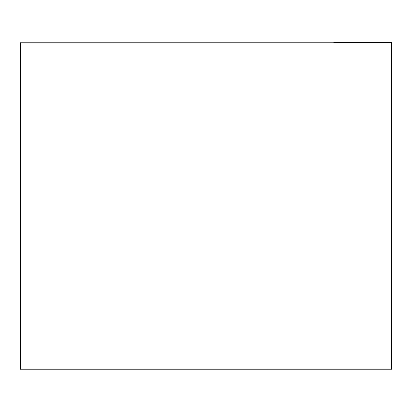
<?xml version="1.0" encoding="UTF-8"?>
<svg xmlns="http://www.w3.org/2000/svg" width="412" height="412" viewBox="0 0 412 412"><rect width="100%" height="100%" fill="white"/><g stroke="black" fill="none" stroke-linecap="round" stroke-linejoin="round"><path stroke-width="0.62" d="M20.631 292.474L20.626 325.186M20.605 269.628L20.605 236.915L20.626 242.828M20.626 42.709L20.6 369.307L391.39 369.296L391.4 42.694L20.626 42.709L20.6 369.307M391.364 166.906L391.364 168.05L391.364 158.223M391.364 105.457L391.364 100.961L391.369 143.185M391.369 323.667L391.364 325.171L391.364 319.259M391.39 369.296L391.4 42.694M333.983 42.694L391.343 42.699M391.364 236.9L391.364 242.812M20.631 100.976L20.636 168.065"/></g></svg>
